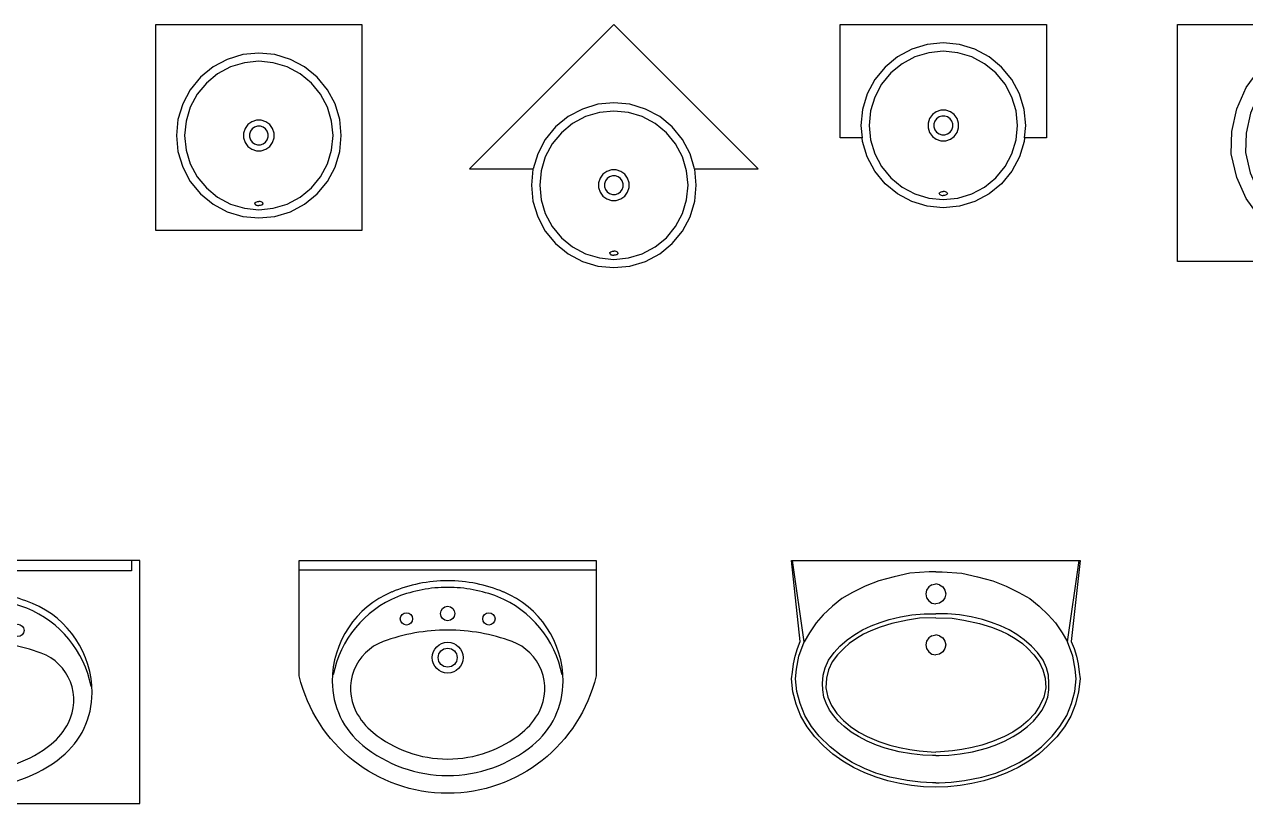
# Model space of a CAD drawing. Header units: millimetres. Extents: x 5135 to 18817, y 4023 to 17584.
# Drawn here: x 9153 to 12115, y 11783 to 13673 of the extents above; entities that cross this region are included whole.
import ezdxf

# ---------------------------------------------------------------- set-up
doc = ezdxf.new("R2010")
doc.units = ezdxf.units.MM
doc.layers.add('cad-block.com', color=250, linetype='Continuous')

# ---------------------------------------------------------------- blocks, each defined once
blk = doc.blocks.new('washbasin 42_top_cad-block.com')
at = {"color": 0}
for p, q in [((-76.5, -84.7), (-111.1, -103.2)), ((-39, -73.3), (-76.5, -84.7)), ((0, -69.4), (-39, -73.3)), ((39, -73.3), (0, -69.4)), ((76.5, -84.7), (39, -73.3)), ((111.1, -103.2), (76.5, -84.7)), ((-111.1, -103.2), (-141.4, -128)), ((-68.9, -103.1), (-100, -119.8)), ((-35.1, -92.9), (-68.9, -103.1)), ((0, -89.4), (-35.1, -92.9)), ((35.1, -92.9), (0, -89.4)), ((68.9, -103.1), (35.1, -92.9)), ((100, -119.8), (68.9, -103.1)), ((141.4, -128), (111.1, -103.2)), ((-141.4, -128), (-166.3, -158.3)), ((-127.3, -142.2), (-149.7, -169.4)), ((-100, -119.8), (-127.3, -142.2)), ((127.3, -142.2), (100, -119.8)), ((149.7, -169.4), (127.3, -142.2)), ((166.3, -158.3), (141.4, -128)), ((-166.3, -158.3), (-184.8, -192.9)), ((-149.7, -169.4), (-166.3, -200.6)), ((166.3, -200.6), (149.7, -169.4)), ((184.8, -192.9), (166.3, -158.3)), ((-184.8, -192.9), (-196.2, -230.4)), ((-166.3, -200.6), (-176.5, -234.3)), ((176.5, -234.3), (166.3, -200.6)), ((196.2, -230.4), (184.8, -192.9)), ((-196.2, -230.4), (-200, -269.4)), ((-176.5, -234.3), (-180, -269.4)), ((-17, -236), (-26.5, -242.9)), ((-5.9, -232.4), (-17, -236)), ((5.9, -232.4), (-5.9, -232.4)), ((17, -236), (5.9, -232.4)), ((26.5, -242.9), (17, -236)), ((180, -269.4), (176.5, -234.3)), ((200, -269.4), (196.2, -230.4)), ((-33.4, -252.4), (-37, -263.6)), ((-37, -263.6), (-37, -275.3)), ((-26.5, -242.9), (-33.4, -252.4)), ((-20.5, -259), (-22.7, -265.8)), ((-22.7, -265.8), (-22.7, -273)), ((-16.3, -253.2), (-20.5, -259)), ((-10.4, -249), (-16.3, -253.2)), ((-3.6, -246.7), (-10.4, -249)), ((3.6, -246.7), (-3.6, -246.7)), ((10.4, -249), (3.6, -246.7)), ((16.3, -253.2), (10.4, -249)), ((20.5, -259), (16.3, -253.2)), ((22.7, -265.8), (20.5, -259)), ((22.7, -273), (22.7, -265.8)), ((33.4, -252.4), (26.5, -242.9)), ((37, -263.6), (33.4, -252.4)), ((37, -275.3), (37, -263.6)), ((-200, -269.4), (-196.2, -308.5)), ((-180, -269.4), (-176.5, -304.6)), ((-37, -275.3), (-33.4, -286.5)), ((-33.4, -286.5), (-26.5, -296)), ((-26.5, -296), (-17, -302.9)), ((-22.7, -273), (-20.5, -279.9)), ((-20.5, -279.9), (-16.3, -285.7)), ((-16.3, -285.7), (-10.4, -289.9)), ((-10.4, -289.9), (-3.6, -292.2)), ((-3.6, -292.2), (3.6, -292.2)), ((3.6, -292.2), (10.4, -289.9)), ((10.4, -289.9), (16.3, -285.7)), ((16.3, -285.7), (20.5, -279.9)), ((17, -302.9), (26.5, -296)), ((20.5, -279.9), (22.7, -273)), ((26.5, -296), (33.4, -286.5)), ((33.4, -286.5), (37, -275.3)), ((176.5, -304.6), (180, -269.4)), ((196.2, -308.5), (200, -269.4)), ((-196.2, -308.5), (-184.8, -346)), ((-176.5, -304.6), (-166.3, -338.3)), ((-17, -302.9), (-5.9, -306.5)), ((-5.9, -306.5), (5.9, -306.5)), ((5.9, -306.5), (17, -302.9)), ((166.3, -338.3), (176.5, -304.6)), ((184.8, -346), (196.2, -308.5)), ((-184.8, -346), (-166.3, -380.6)), ((-166.3, -338.3), (-149.7, -369.4)), ((149.7, -369.4), (166.3, -338.3)), ((166.3, -380.6), (184.8, -346)), ((-166.3, -380.6), (-141.4, -410.9)), ((-149.7, -369.4), (-127.3, -396.7)), ((127.3, -396.7), (149.7, -369.4)), ((141.4, -410.9), (166.3, -380.6)), ((-141.4, -410.9), (-111.1, -435.7)), ((-127.3, -396.7), (-100, -419.1)), ((100, -419.1), (127.3, -396.7)), ((111.1, -435.7), (141.4, -410.9)), ((-111.1, -435.7), (-76.5, -454.2)), ((-100, -419.1), (-68.9, -435.7)), ((-68.9, -435.7), (-35.1, -446)), ((-10, -434.4), (-9.6, -433)), ((-10, -434.4), (-9.6, -435.9)), ((-9.6, -433), (-8.5, -431.8)), ((-9.6, -435.9), (-8.5, -437)), ((-8.5, -431.8), (-7, -430.9)), ((-8.5, -437), (-7, -438)), ((-7, -430.9), (-5.3, -430.2)), ((-7, -438), (-5.3, -438.7)), ((-5.3, -430.2), (-3.1, -429.7)), ((-5.3, -438.7), (-3.1, -439.2)), ((-3.1, -429.7), (0, -429.4)), ((-3.1, -439.2), (0, -439.4)), ((3.1, -429.7), (0, -429.4)), ((3.1, -439.2), (0, -439.4)), ((5.3, -430.2), (3.1, -429.7)), ((5.3, -438.7), (3.1, -439.2)), ((7, -430.9), (5.3, -430.2)), ((7, -438), (5.3, -438.7)), ((8.5, -431.8), (7, -430.9)), ((8.5, -437), (7, -438)), ((9.6, -433), (8.5, -431.8)), ((9.6, -435.9), (8.5, -437)), ((10, -434.4), (9.6, -433)), ((10, -434.4), (9.6, -435.9)), ((35.1, -446), (68.9, -435.7)), ((68.9, -435.7), (100, -419.1)), ((76.5, -454.2), (111.1, -435.7)), ((-76.5, -454.2), (-39, -465.6)), ((-39, -465.6), (0, -469.4)), ((-35.1, -446), (0, -449.4)), ((0, -449.4), (35.1, -446)), ((0, -469.4), (39, -465.6)), ((39, -465.6), (76.5, -454.2))]:
    blk.add_line(p, q, dxfattribs=at)
blk.add_lwpolyline([(-250, 0), (250, 0), (250, -500), (-250, -500), (-250, 0)], close=True, dxfattribs=at)
blk = doc.blocks.new('washbasin 43_top_cad-block.com')
at = {"color": 0}
for p, q in [((-76.5, -205.2), (-111.1, -223.7)), ((-39, -193.8), (-76.5, -205.2)), ((0, -190), (-39, -193.8)), ((39, -193.8), (0, -190)), ((76.5, -205.2), (39, -193.8)), ((111.1, -223.7), (76.5, -205.2)), ((-111.1, -223.7), (-141.4, -248.6)), ((-68.9, -223.7), (-100, -240.3)), ((-35.1, -213.5), (-68.9, -223.7)), ((0, -210), (-35.1, -213.5)), ((35.1, -213.5), (0, -210)), ((68.9, -223.7), (35.1, -213.5)), ((100, -240.3), (68.9, -223.7)), ((141.4, -248.6), (111.1, -223.7)), ((-141.4, -248.6), (-166.3, -278.9)), ((-127.3, -262.7), (-149.7, -290)), ((-100, -240.3), (-127.3, -262.7)), ((127.3, -262.7), (100, -240.3)), ((149.7, -290), (127.3, -262.7)), ((166.3, -278.9), (141.4, -248.6)), ((-166.3, -278.9), (-184.8, -313.5)), ((-149.7, -290), (-166.3, -321.1)), ((166.3, -321.1), (149.7, -290)), ((184.8, -313.5), (166.3, -278.9)), ((-184.8, -313.5), (-195.9, -350)), ((-166.3, -321.1), (-176.5, -354.9)), ((176.5, -354.9), (166.3, -321.1)), ((195.9, -350), (184.8, -313.5)), ((-176.5, -354.9), (-180, -390)), ((-5.9, -353), (-17, -356.6)), ((5.9, -353), (-5.9, -353)), ((17, -356.6), (5.9, -353)), ((180, -390), (176.5, -354.9)), ((-33.4, -373), (-37, -384.1)), ((-37, -384.1), (-37, -395.9)), ((-26.5, -363.5), (-33.4, -373)), ((-17, -356.6), (-26.5, -363.5)), ((-20.5, -379.6), (-22.7, -386.4)), ((-16.3, -373.7), (-20.5, -379.6)), ((-10.4, -369.5), (-16.3, -373.7)), ((-3.6, -367.3), (-10.4, -369.5)), ((3.6, -367.3), (-3.6, -367.3)), ((10.4, -369.5), (3.6, -367.3)), ((16.3, -373.7), (10.4, -369.5)), ((20.5, -379.6), (16.3, -373.7)), ((26.5, -363.5), (17, -356.6)), ((22.7, -386.4), (20.5, -379.6)), ((33.4, -373), (26.5, -363.5)), ((37, -384.1), (33.4, -373)), ((37, -395.9), (37, -384.1)), ((-180, -390), (-176.5, -425.1)), ((-37, -395.9), (-33.4, -407)), ((-33.4, -407), (-26.5, -416.5)), ((-22.7, -386.4), (-22.7, -393.6)), ((-22.7, -393.6), (-20.5, -400.4)), ((-20.5, -400.4), (-16.3, -406.3)), ((-16.3, -406.3), (-10.4, -410.5)), ((-10.4, -410.5), (-3.6, -412.7)), ((-3.6, -412.7), (3.6, -412.7)), ((3.6, -412.7), (10.4, -410.5)), ((10.4, -410.5), (16.3, -406.3)), ((16.3, -406.3), (20.5, -400.4)), ((20.5, -400.4), (22.7, -393.6)), ((22.7, -393.6), (22.7, -386.4)), ((26.5, -416.5), (33.4, -407)), ((33.4, -407), (37, -395.9)), ((176.5, -425.1), (180, -390)), ((-176.5, -425.1), (-166.3, -458.9)), ((-26.5, -416.5), (-17, -423.4)), ((-17, -423.4), (-5.9, -427)), ((-5.9, -427), (5.9, -427)), ((5.9, -427), (17, -423.4)), ((17, -423.4), (26.5, -416.5)), ((166.3, -458.9), (176.5, -425.1)), ((-166.3, -458.9), (-149.7, -490)), ((149.7, -490), (166.3, -458.9)), ((-149.7, -490), (-127.3, -517.3)), ((127.3, -517.3), (149.7, -490)), ((-127.3, -517.3), (-100, -539.7)), ((100, -539.7), (127.3, -517.3)), ((-100, -539.7), (-68.9, -556.3)), ((-68.9, -556.3), (-35.1, -566.5)), ((-10, -555), (-9.6, -553.5)), ((-10, -555), (-9.6, -556.5)), ((-9.6, -553.5), (-8.5, -552.4)), ((-9.6, -556.5), (-8.5, -557.6)), ((-8.5, -552.4), (-7, -551.5)), ((-8.5, -557.6), (-7, -558.5)), ((-7, -551.5), (-5.3, -550.8)), ((-7, -558.5), (-5.3, -559.2)), ((-5.3, -550.8), (-3.1, -550.2)), ((-5.3, -559.2), (-3.1, -559.8)), ((-3.1, -550.2), (0, -550)), ((-3.1, -559.8), (0, -560)), ((3.1, -550.2), (0, -550)), ((3.1, -559.8), (0, -560)), ((5.3, -550.8), (3.1, -550.2)), ((5.3, -559.2), (3.1, -559.8)), ((7, -551.5), (5.3, -550.8)), ((7, -558.5), (5.3, -559.2)), ((8.5, -552.4), (7, -551.5)), ((8.5, -557.6), (7, -558.5)), ((9.6, -553.5), (8.5, -552.4)), ((9.6, -556.5), (8.5, -557.6)), ((10, -555), (9.6, -553.5)), ((10, -555), (9.6, -556.5)), ((35.1, -566.5), (68.9, -556.3)), ((68.9, -556.3), (100, -539.7)), ((-35.1, -566.5), (0, -570)), ((0, -570), (35.1, -566.5))]:
    blk.add_line(p, q, dxfattribs=at)
blk.add_lwpolyline([(195.9, -350), (350, -350), (0, 0), (-350, -350), (-195.9, -350), (-196.2, -351), (-200, -390), (-196.2, -429), (-184.8, -466.5), (-166.3, -501.1), (-141.4, -531.4), (-111.1, -556.3), (-76.5, -574.8), (-39, -586.2), (0, -590), (39, -586.2), (76.5, -574.8), (111.1, -556.3), (141.4, -531.4), (166.3, -501.1), (184.8, -466.5), (196.2, -429), (200, -390), (196.2, -351)], close=True, dxfattribs=at)
blk = doc.blocks.new('washbasin 44_top_cad-block.com')
at = {"color": 0}
for p, q in [((-39, -48.8), (-76.5, -60.2)), ((0, -45), (-39, -48.8)), ((39, -48.8), (0, -45)), ((76.5, -60.2), (39, -48.8)), ((-111.1, -78.7), (-141.4, -103.6)), ((-76.5, -60.2), (-111.1, -78.7)), ((-68.9, -78.7), (-100, -95.3)), ((-35.1, -68.5), (-68.9, -78.7)), ((0, -65), (-35.1, -68.5)), ((35.1, -68.5), (0, -65)), ((68.9, -78.7), (35.1, -68.5)), ((100, -95.3), (68.9, -78.7)), ((111.1, -78.7), (76.5, -60.2)), ((141.4, -103.6), (111.1, -78.7)), ((-141.4, -103.6), (-166.3, -133.9)), ((-127.3, -117.7), (-149.7, -145)), ((-100, -95.3), (-127.3, -117.7)), ((127.3, -117.7), (100, -95.3)), ((149.7, -145), (127.3, -117.7)), ((166.3, -133.9), (141.4, -103.6)), ((-166.3, -133.9), (-184.8, -168.5)), ((-149.7, -145), (-166.3, -176.1)), ((166.3, -176.1), (149.7, -145)), ((184.8, -168.5), (166.3, -133.9)), ((-184.8, -168.5), (-196.2, -206)), ((-166.3, -176.1), (-176.5, -209.9)), ((176.5, -209.9), (166.3, -176.1)), ((196.2, -206), (184.8, -168.5)), ((-196.2, -206), (-200, -245)), ((200, -245), (196.2, -206)), ((-176.5, -209.9), (-180, -245)), ((-33.4, -228), (-37, -239.1)), ((-26.5, -218.5), (-33.4, -228)), ((-17, -211.6), (-26.5, -218.5)), ((-20.5, -234.6), (-22.7, -241.4)), ((-16.3, -228.7), (-20.5, -234.6)), ((-5.9, -208), (-17, -211.6)), ((-10.4, -224.5), (-16.3, -228.7)), ((-3.6, -222.3), (-10.4, -224.5)), ((5.9, -208), (-5.9, -208)), ((3.6, -222.3), (-3.6, -222.3)), ((10.4, -224.5), (3.6, -222.3)), ((17, -211.6), (5.9, -208)), ((16.3, -228.7), (10.4, -224.5)), ((20.5, -234.6), (16.3, -228.7)), ((26.5, -218.5), (17, -211.6)), ((22.7, -241.4), (20.5, -234.6)), ((33.4, -228), (26.5, -218.5)), ((37, -239.1), (33.4, -228)), ((180, -245), (176.5, -209.9)), ((-200, -245), (-197, -275)), ((-180, -245), (-176.5, -280.1)), ((-37, -239.1), (-37, -250.9)), ((-37, -250.9), (-33.4, -262)), ((-33.4, -262), (-26.5, -271.5)), ((-22.7, -241.4), (-22.7, -248.6)), ((-22.7, -248.6), (-20.5, -255.4)), ((-20.5, -255.4), (-16.3, -261.3)), ((-16.3, -261.3), (-10.4, -265.5)), ((-10.4, -265.5), (-3.6, -267.7)), ((3.6, -267.7), (10.4, -265.5)), ((10.4, -265.5), (16.3, -261.3)), ((16.3, -261.3), (20.5, -255.4)), ((20.5, -255.4), (22.7, -248.6)), ((22.7, -248.6), (22.7, -241.4)), ((26.5, -271.5), (33.4, -262)), ((33.4, -262), (37, -250.9)), ((37, -250.9), (37, -239.1)), ((176.5, -280.1), (180, -245)), ((197, -275), (200, -245)), ((-176.5, -280.1), (-166.3, -313.9)), ((-26.5, -271.5), (-17, -278.4)), ((-17, -278.4), (-5.9, -282)), ((-5.9, -282), (5.9, -282)), ((-3.6, -267.7), (3.6, -267.7)), ((5.9, -282), (17, -278.4)), ((17, -278.4), (26.5, -271.5)), ((166.3, -313.9), (176.5, -280.1)), ((-166.3, -313.9), (-149.7, -345)), ((149.7, -345), (166.3, -313.9)), ((-149.7, -345), (-127.3, -372.3)), ((127.3, -372.3), (149.7, -345)), ((-127.3, -372.3), (-100, -394.7)), ((100, -394.7), (127.3, -372.3)), ((-100, -394.7), (-68.9, -411.3)), ((-68.9, -411.3), (-35.1, -421.5)), ((-10, -410), (-9.6, -408.5)), ((-10, -410), (-9.6, -411.5)), ((-9.6, -408.5), (-8.5, -407.4)), ((-9.6, -411.5), (-8.5, -412.6)), ((-8.5, -407.4), (-7, -406.5)), ((-8.5, -412.6), (-7, -413.5)), ((-7, -406.5), (-5.3, -405.8)), ((-7, -413.5), (-5.3, -414.2)), ((-5.3, -405.8), (-3.1, -405.2)), ((-5.3, -414.2), (-3.1, -414.8)), ((-3.1, -405.2), (0, -405)), ((3.1, -405.2), (0, -405)), ((5.3, -405.8), (3.1, -405.2)), ((5.3, -414.2), (3.1, -414.8)), ((7, -406.5), (5.3, -405.8)), ((7, -413.5), (5.3, -414.2)), ((8.5, -407.4), (7, -406.5)), ((8.5, -412.6), (7, -413.5)), ((9.6, -408.5), (8.5, -407.4)), ((9.6, -411.5), (8.5, -412.6)), ((10, -410), (9.6, -408.5)), ((10, -410), (9.6, -411.5)), ((35.1, -421.5), (68.9, -411.3)), ((68.9, -411.3), (100, -394.7)), ((-35.1, -421.5), (0, -425)), ((-3.1, -414.8), (0, -415)), ((3.1, -414.8), (0, -415)), ((0, -425), (35.1, -421.5))]:
    blk.add_line(p, q, dxfattribs=at)
blk.add_lwpolyline([(-197, -275), (-250, -275), (-250, 0), (-250, 0), (250, 0), (250, -275), (197, -275), (196.2, -284), (184.8, -321.5), (166.3, -356.1), (141.4, -386.4), (111.1, -411.3), (76.5, -429.8), (39, -441.2), (0, -445), (-39, -441.2), (-76.5, -429.8), (-111.1, -411.3), (-141.4, -386.4), (-166.3, -356.1), (-184.8, -321.5), (-196.2, -284)], close=True, dxfattribs=at)
blk = doc.blocks.new('washbasin 45_top_cad-block.com')
at = {"color": 0}
for p, q in [((-106.2, -32.6), (-107.2, -20.4)), ((-104.7, -17.7), (0, -17.7)), ((-93.5, -17.7), (-93.2, -33.2)), ((0, -17.7), (104.7, -17.7)), ((93.5, -17.7), (93.2, -33.2)), ((107.2, -20.4), (106.2, -32.6)), ((-158.5, -69.6), (-112.1, -42.8)), ((-112.1, -42.8), (-106.9, -37.3)), ((-106.9, -37.3), (-106.2, -32.6)), ((-93.2, -33.2), (-91.6, -53.9)), ((-91.6, -53.9), (-89, -72)), ((91.6, -53.9), (89, -72)), ((93.2, -33.2), (91.6, -53.9)), ((106.2, -32.6), (106.9, -37.3)), ((106.9, -37.3), (112.1, -42.8)), ((112.1, -42.8), (158.5, -69.6)), ((-200.4, -107.3), (-158.5, -69.6)), ((-94.9, -72.7, 0), (-138.1, -97.7, 0)), ((-90.6, -93.5), (-90.6, -85.7)), ((-89, -72), (-85.4, -89.9)), ((89, -72), (85.4, -89.9)), ((90.6, -93.5), (90.6, -85.7)), ((94.9, -72.7, 0), (138.1, -97.7, 0)), ((158.5, -69.6), (200.4, -107.3)), ((-233.5, -152.9), (-200.4, -107.3)), ((-138.1, -97.7, 0), (-174.6, -130.5, 0)), ((-91.6, -118.8), (-90.6, -93.5)), ((-85.4, -89.9), (-80.7, -106.9)), ((-80.7, -106.9), (-76.7, -118.7)), ((80.7, -106.9), (76.7, -118.7)), ((85.4, -89.9), (80.7, -106.9)), ((91.6, -118.8), (90.6, -93.5)), ((138.1, -97.7, 0), (174.6, -130.5, 0)), ((200.4, -107.3), (233.5, -152.9)), ((-174.6, -130.5, 0), (-203.4, -170.2, 0)), ((-91.6, -133.4), (-91.6, -118.8)), ((-87.7, -146.1), (-91.6, -133.4)), ((-83.8, -159.7), (-87.7, -146.1)), ((-76.7, -118.7), (-69.6, -135.6)), ((-69.6, -135.6), (-64.4, -145.7)), ((-64.4, -145.7), (-56.9, -157.8)), ((-21.5, -147.6), (-26.4, -155.6)), ((-15.6, -142.3), (-21.5, -147.6)), ((-7.6, -138.5), (-15.6, -142.3)), ((0, -137.6), (-7.6, -138.5)), ((-7.3, -150.7), (-4.1, -147.6)), ((-4.1, -147.6), (0, -147.6)), ((0, -137.6), (7.6, -138.5)), ((4.1, -147.6), (0, -147.6)), ((7.3, -150.7), (4.1, -147.6)), ((7.6, -138.5), (15.6, -142.3)), ((15.6, -142.3), (21.5, -147.6)), ((21.5, -147.6), (26.4, -155.6)), ((64.4, -145.7), (56.9, -157.8)), ((69.6, -135.6), (64.4, -145.7)), ((76.7, -118.7), (69.6, -135.6)), ((83.8, -159.7), (87.7, -146.1)), ((87.7, -146.1), (91.6, -133.4)), ((91.6, -133.4), (91.6, -118.8)), ((174.6, -130.5, 0), (203.4, -170.2, 0)), ((-256.4, -204.4), (-233.5, -152.9)), ((-203.4, -170.2, 0), (-223.4, -215.1, 0)), ((-79.9, -170.4), (-83.8, -159.7)), ((-73.1, -183.1), (-79.9, -170.4)), ((-56.9, -157.8), (-51, -165.7)), ((-51, -165.7), (-43.9, -173.6)), ((-43.9, -173.6), (-36.9, -179.9)), ((-26.4, -155.6), (-26.4, -161.1)), ((-26.4, -161.1), (-22.6, -168.1)), ((-22.6, -168.1), (-16.7, -173)), ((-16.7, -173), (-6.5, -175.8)), ((-9.3, -157), (-7.3, -154.5)), ((-8.7, -159.7), (-9.3, -157)), ((-9.3, -190), (-5.9, -173)), ((-3.1, -161.8), (-8.7, -159.7)), ((-7.3, -154.5), (-7.3, -150.7)), ((-7.3, -154.5), (-2.7, -151.4)), ((-5.9, -173), (-2.7, -172.3)), ((-3.1, -161.8), (0, -161.8)), ((-3.1, -172.4), (-3.1, -161.8)), ((-2.7, -151.4), (0, -151.4)), ((-2.7, -172.3), (0, -172.3)), ((2.7, -151.4), (0, -151.4)), ((3.1, -161.8), (0, -161.8)), ((2.7, -172.3), (0, -172.3)), ((7.3, -154.5), (2.7, -151.4)), ((5.9, -173), (2.7, -172.3)), ((3.1, -161.8), (8.7, -159.7)), ((3.1, -172.4), (3.1, -161.8)), ((9.3, -190), (5.9, -173)), ((16.7, -173), (6.5, -175.8)), ((7.3, -154.5), (7.3, -150.7)), ((9.3, -157), (7.3, -154.5)), ((8.7, -159.7), (9.3, -157)), ((22.6, -168.1), (16.7, -173)), ((26.4, -161.1), (22.6, -168.1)), ((26.4, -155.6), (26.4, -161.1)), ((43.9, -173.6), (36.9, -179.9)), ((51, -165.7), (43.9, -173.6)), ((56.9, -157.8), (51, -165.7)), ((73.1, -183.1), (79.9, -170.4)), ((79.9, -170.4), (83.8, -159.7)), ((203.4, -170.2, 0), (223.4, -215.1, 0)), ((233.5, -152.9), (256.4, -204.4)), ((-268.1, -259.5), (-256.4, -204.4)), ((-68.2, -191.8), (-73.1, -183.1)), ((-58.5, -202.5), (-68.2, -191.8)), ((-49.8, -210.3), (-58.5, -202.5)), ((-36.9, -179.9), (-27.7, -186.3)), ((-27.7, -186.3), (-13.1, -192.4)), ((-9.3, -190), (-17, -241.9)), ((-13.1, -192.4), (-9.8, -193.1)), ((9.3, -190), (17, -241.9)), ((13.1, -192.4), (9.8, -193.1)), ((27.7, -186.3), (13.1, -192.4)), ((36.9, -179.9), (27.7, -186.3)), ((49.8, -210.3), (58.5, -202.5)), ((58.5, -202.5), (68.2, -191.8)), ((68.2, -191.8), (73.1, -183.1)), ((256.4, -204.4), (268.1, -259.5)), ((-223.4, -215.1, 0), (-233.7, -263.7, 0)), ((-39.1, -218.1), (-49.8, -210.3)), ((-26.4, -223.9), (-39.1, -218.1)), ((-14.9, -227.5), (-26.4, -223.9)), ((14.9, -227.5), (26.4, -223.9)), ((26.4, -223.9), (39.1, -218.1)), ((39.1, -218.1), (49.8, -210.3)), ((223.4, -215.1, 0), (233.7, -263.7, 0)), ((-270, -314), (-268.1, -259.5)), ((-233.7, -263.7, 0), (-235.4, -310.5, 0)), ((-23.8, -255.2, 0), (-36.8, -271.4, 0)), ((-4.3, -247.6, 0), (-23.8, -255.2, 0)), ((-17, -241.9), (-9.3, -245)), ((-9.3, -245), (0, -246.1)), ((0, -248.3, 0), (-4.3, -247.6, 0)), ((9.3, -245), (0, -246.1)), ((0, -248.3, 0), (4.3, -247.6, 0)), ((4.3, -247.6, 0), (23.8, -255.2, 0)), ((17, -241.9), (9.3, -245)), ((23.8, -255.2, 0), (36.8, -271.4, 0)), ((233.7, -263.7, 0), (235.4, -310.5, 0)), ((268.1, -259.5), (270, -314)), ((-36.8, -271.4, 0), (-40.1, -292, 0)), ((-40.1, -292, 0), (-32.5, -311.4, 0)), ((40.1, -292, 0), (32.5, -311.4, 0)), ((36.8, -271.4, 0), (40.1, -292, 0)), ((-256.4, -371), (-270, -314)), ((-235.4, -310.5, 0), (-223.6, -359.9, 0)), ((-32.5, -311.4, 0), (-16.3, -324.5, 0)), ((-16.3, -324.5, 0), (0, -327.1, 0)), ((16.3, -324.5, 0), (0, -327.1, 0)), ((32.5, -311.4, 0), (16.3, -324.5, 0)), ((235.4, -310.5, 0), (223.6, -359.9, 0)), ((270, -314), (256.4, -371)), ((-233.5, -422.5), (-256.4, -371)), ((-223.6, -359.9, 0), (-203.4, -405.1, 0)), ((223.6, -359.9, 0), (203.4, -405.1, 0)), ((256.4, -371), (233.5, -422.5)), ((-203.4, -405.1, 0), (-174.6, -444.9, 0)), ((203.4, -405.1, 0), (174.6, -444.9, 0)), ((-200.4, -468.1), (-233.5, -422.5)), ((233.5, -422.5), (200.4, -468.1)), ((-158.5, -505.8), (-200.4, -468.1)), ((-174.6, -444.9, 0), (-138.1, -477.7, 0)), ((174.6, -444.9, 0), (138.1, -477.7, 0)), ((200.4, -468.1), (158.5, -505.8)), ((-138.1, -477.7, 0), (-95.5, -502.3, 0)), ((-95.5, -502.3, 0), (-48.8, -517.5, 0)), ((95.5, -502.3, 0), (48.8, -517.5, 0)), ((138.1, -477.7, 0), (95.5, -502.3, 0)), ((-109.7, -534), (-158.5, -505.8)), ((-48.8, -517.5, 0), (0, -522.6, 0)), ((48.8, -517.5, 0), (0, -522.6, 0)), ((158.5, -505.8), (109.7, -534)), ((-56.1, -551.4), (-109.7, -534)), ((0, -557.3), (-56.1, -551.4)), ((56.1, -551.4), (0, -557.3)), ((109.7, -534), (56.1, -551.4))]:
    blk.add_line(p, q, dxfattribs=at)
blk.add_lwpolyline([(-400, 0), (400, 0), (400, -575), (-400, -575), (-400, 0)], close=True, dxfattribs=at)
for centre, start, end in [((-104.7, -20.2), 90, 184.6616), ((104.7, -20.2), 355.3384, 90)]:
    blk.add_arc(centre, 2.5, start, end, dxfattribs=at)
blk = doc.blocks.new('washbasin 53_top_cad-block.com')
at = {"color": 0}
for p, q in [((-683.9, 0), (-683.9, -25.6)), ((680, 0), (680, -25.6)), ((680, -25.6), (-683.9, -25.6))]:
    blk.add_line(p, q, dxfattribs=at)
blk.add_lwpolyline([(-700, 0), (-700, -590), (700, -590), (700, 0)], close=True, dxfattribs=at)
for centre, radius in [((-295.4, -156.9), 17.5), ((304.6, -156.9), 17.5), ((-395.4, -169.9), 15), ((-195.4, -169.9), 15), ((204.6, -169.9), 15), ((404.6, -169.9), 15), ((-295.4, -263.9), 37.5), ((304.6, -263.9), 37.5), ((-295.4, -263.9), 23), ((304.6, -263.9), 23)]:
    blk.add_circle(centre, radius, dxfattribs=at)
for centre, radius, start, end in [((-295.4, -428.9), 351.5, 90, 112.7144), ((-295.4, -428.9), 351.5, 67.2856, 90), ((304.6, -428.9), 351.5, 90, 112.7144), ((304.6, -428.9), 351.5, 67.2856, 90), ((-340.4, -321.4), 235, 112.7144, 180), ((-319.7, -355), 258, 112.1793, 169.0033), ((-295.4, -428.9), 335.5, 90, 111.2533), ((-295.4, -428.9), 335.5, 68.7467, 90), ((-271.2, -355), 258, 10.9967, 67.8207), ((-250.4, -321.4), 235, 0, 67.2856), ((259.6, -321.4), 235, 112.7144, 180), ((280.3, -355), 258, 112.1793, 169.0033), ((304.6, -428.9), 335.5, 90, 111.2533), ((304.6, -428.9), 335.5, 68.7467, 90), ((328.8, -355), 258, 10.9967, 67.8207), ((349.6, -321.4), 235, 0, 67.2856), ((-295.4, -646.9), 450, 90, 110.3585), ((-295.4, -646.9), 450, 69.6415, 90), ((304.6, -646.9), 450, 90, 110.3585), ((304.6, -646.9), 450, 69.6415, 90), ((-409.7, -338.9), 121.5, 110.3585, 207.069), ((-181.1, -338.9), 121.5, 332.931, 69.6415), ((190.3, -338.9), 121.5, 110.3585, 207.069), ((418.9, -338.9), 121.5, 332.931, 69.6415), ((-375.4, -321.4), 200, 180, 230.9171), ((-215.4, -321.4), 200, 309.0829, 0), ((224.6, -321.4), 200, 180, 230.9171), ((384.6, -321.4), 200, 309.0829, 0), ((-375.4, -321.4), 160, 207.069, 230.9171), ((-215.4, -321.4), 160, 309.0829, 332.931), ((224.6, -321.4), 160, 207.069, 230.9171), ((384.6, -321.4), 160, 309.0829, 332.931), ((-295.4, -222.9), 286.9, 230.9171, 270), ((-295.4, -222.9), 286.9, 270, 309.0829), ((304.6, -222.9), 286.9, 230.9171, 270), ((304.6, -222.9), 286.9, 270, 309.0829), ((-295.4, -222.9), 326.9, 230.9171, 270), ((-295.4, -222.9), 326.9, 270, 309.0829), ((304.6, -222.9), 326.9, 230.9171, 270), ((304.6, -222.9), 326.9, 270, 309.0829)]:
    blk.add_arc(centre, radius, start, end, dxfattribs=at)
blk = doc.blocks.new('washbasin 54_top_cad-block.com')
at = {"color": 0}
blk.add_line((-360, -23.3), (360, -23.3), dxfattribs=at)
blk.add_lwpolyline([(-360, 0), (360, 0), (360, -280.4, -0.347561), (0, -565, -0.347561), (-360, -280.4)], format="xyb", close=True, dxfattribs=at)
for centre, radius in [((0, -129), 17.5), ((-100, -142), 15), ((100, -142), 15), ((0, -236), 37.5), ((0, -236), 23)]:
    blk.add_circle(centre, radius, dxfattribs=at)
for centre, radius, start, end in [((0, -401), 351.5, 90, 112.7144), ((0, -401), 351.5, 67.2856, 90), ((-45, -293.5), 235, 112.7144, 180), ((-24.3, -327.2), 258, 112.1793, 169.0033), ((0, -401), 335.5, 90, 111.2533), ((0, -401), 335.5, 68.7467, 90), ((24.3, -327.2), 258, 10.9967, 67.8207), ((45, -293.5), 235, 0, 67.2856), ((0, -619), 450, 90, 110.3585), ((0, -619), 450, 69.6415, 90), ((-114.3, -311), 121.5, 110.3585, 207.069), ((114.3, -311), 121.5, 332.931, 69.6415), ((-80, -293.5), 200, 180, 230.9171), ((80, -293.5), 200, 309.0829, 0), ((-80, -293.5), 160, 207.069, 230.9171), ((80, -293.5), 160, 309.0829, 332.931), ((0, -195), 286.9, 230.9171, 270), ((0, -195), 286.9, 270, 309.0829), ((0, -195), 326.9, 230.9171, 270), ((0, -195), 326.9, 270, 309.0829)]:
    blk.add_arc(centre, radius, start, end, dxfattribs=at)
blk = doc.blocks.new('washbasin 55_top_cad-block.com')
at = {"color": 0}
for p, q in [((-319.5, -198), (-347.5, 0)), ((319.5, -198), (347.5, 0)), ((-15.8, -27.9), (-62.8, -31.2)), ((0, -27.9), (-15.8, -27.9)), ((0, -27.9), (15.8, -27.9)), ((15.8, -27.9), (62.8, -31.2)), ((-138.3, -49.8), (-171.1, -62.9)), ((-101.1, -39.9), (-138.3, -49.8)), ((-62.8, -31.2), (-101.1, -39.9)), ((-9.2, -59), (-17, -64.2)), ((-9.2, -59), (0, -57.2)), ((9.2, -59), (0, -57.2)), ((9.2, -59), (17, -64.2)), ((62.8, -31.2), (101.1, -39.9)), ((101.1, -39.9), (138.3, -49.8)), ((138.3, -49.8), (171.1, -62.9)), ((-201.7, -78.3), (-228, -92.5)), ((-171.1, -62.9), (-201.7, -78.3)), ((-22.2, -72), (-24.1, -81.3)), ((-24.1, -81.3), (-22.2, -90.5)), ((-17, -64.2), (-22.2, -72)), ((17, -64.2), (22.2, -72)), ((22.2, -72), (24.1, -81.3)), ((24.1, -81.3), (22.2, -90.5)), ((171.1, -62.9), (201.7, -78.3)), ((201.7, -78.3), (228, -92.5)), ((-250.9, -111.1), (-272.8, -131.9)), ((-228, -92.5), (-250.9, -111.1)), ((-22.2, -90.5), (-17, -98.3)), ((-17, -98.3), (-9.2, -103.5)), ((-9.2, -103.5), (0, -105.3)), ((9.2, -103.5), (0, -105.3)), ((17, -98.3), (9.2, -103.5)), ((22.2, -90.5), (17, -98.3)), ((228, -92.5), (250.9, -111.1)), ((250.9, -111.1), (272.8, -131.9)), ((-272.8, -131.9), (-290.3, -151.6)), ((-135.2, -150.5), (-113.3, -143.4)), ((-113.3, -143.4), (-85.5, -136.6)), ((-68.3, -145.2), (-106.4, -153)), ((-85.5, -136.6), (-57.7, -132.4)), ((-39.9, -140.6), (-68.3, -145.2)), ((-57.7, -132.4), (-28.2, -129.4)), ((0, -139.1), (-39.9, -140.6)), ((-28.2, -129.4), (0, -129.4)), ((28.2, -129.4), (0, -129.4)), ((0, -139.1), (39.9, -140.6)), ((57.7, -132.4), (28.2, -129.4)), ((39.9, -140.6), (68.3, -145.2)), ((85.5, -136.6), (57.7, -132.4)), ((68.3, -145.2), (106.4, -153)), ((113.3, -143.4), (85.5, -136.6)), ((135.2, -150.5), (113.3, -143.4)), ((272.8, -131.9), (290.3, -151.6)), ((-306.7, -175.7), (-319.5, -198)), ((-290.3, -151.6), (-306.7, -175.7)), ((-196.7, -180), (-177.7, -168.7)), ((-177.7, -168.7), (-156.7, -158.5)), ((-157.7, -170.7), (-175.1, -178.8)), ((-134.8, -161.8), (-157.7, -170.7)), ((-156.7, -158.5), (-135.2, -150.5)), ((-106.4, -153), (-134.8, -161.8)), ((106.4, -153), (134.8, -161.8)), ((134.8, -161.8), (157.7, -170.7)), ((156.7, -158.5), (135.2, -150.5)), ((177.7, -168.7), (156.7, -158.5)), ((157.7, -170.7), (175.1, -178.8)), ((196.7, -180), (177.7, -168.7)), ((290.3, -151.6), (306.7, -175.7)), ((306.7, -175.7), (319.5, -198)), ((-332.2, -232), (-319.5, -198)), ((-232.5, -207.9), (-214.8, -192.7)), ((-210.5, -202), (-222.2, -212.9)), ((-214.8, -192.7), (-196.7, -180)), ((-192.3, -189.2), (-210.5, -202)), ((-175.1, -178.8), (-192.3, -189.2)), ((-22.2, -195.8), (-24.1, -205)), ((-24.1, -205), (-22.2, -214.2)), ((-17, -188), (-22.2, -195.8)), ((-9.2, -182.8), (-17, -188)), ((-9.2, -182.8), (0, -180.9)), ((9.2, -182.8), (0, -180.9)), ((9.2, -182.8), (17, -188)), ((17, -188), (22.2, -195.8)), ((22.2, -195.8), (24.1, -205)), ((24.1, -205), (22.2, -214.2)), ((175.1, -178.8), (192.3, -189.2)), ((192.3, -189.2), (210.5, -202)), ((214.8, -192.7), (196.7, -180)), ((210.5, -202), (222.2, -212.9)), ((232.5, -207.9), (214.8, -192.7)), ((332.2, -232), (319.5, -198)), ((-338.2, -264), (-332.2, -232)), ((-260.3, -242), (-246.8, -223.9)), ((-238.2, -229.1), (-251, -246.4)), ((-246.8, -223.9), (-232.5, -207.9)), ((-222.2, -212.9), (-238.2, -229.1)), ((-22.2, -214.2), (-17, -222)), ((-17, -222), (-9.2, -227.2)), ((-9.2, -227.2), (0, -229.1)), ((9.2, -227.2), (0, -229.1)), ((17, -222), (9.2, -227.2)), ((22.2, -214.2), (17, -222)), ((222.2, -212.9), (238.2, -229.1)), ((246.8, -223.9), (232.5, -207.9)), ((238.2, -229.1), (251, -246.4)), ((260.3, -242), (246.8, -223.9)), ((338.2, -264), (332.2, -232)), ((-340.2, -287.6), (-338.2, -264)), ((-273.3, -278.7), (-268.7, -261)), ((-268.7, -261), (-260.3, -242)), ((-260, -265.4), (-265.3, -285.9)), ((-251, -246.4), (-260, -265.4)), ((251, -246.4), (260, -265.4)), ((260, -265.4), (265.3, -285.9)), ((268.7, -261), (260.3, -242)), ((273.3, -278.7), (268.7, -261)), ((340.2, -287.6), (338.2, -264)), ((-337.2, -318.2), (-340.2, -287.6)), ((-274.6, -298.6), (-273.3, -278.7)), ((-265.3, -285.9), (-266.7, -308.9)), ((265.3, -285.9), (266.7, -308.9)), ((274.6, -298.6), (273.3, -278.7)), ((337.2, -318.2), (340.2, -287.6)), ((-329.2, -347.2), (-337.2, -318.2)), ((-274.2, -314.2), (-274.6, -298.6)), ((-271.7, -331.9), (-274.2, -314.2)), ((-266.7, -308.9), (-262.1, -332.1)), ((266.7, -308.9), (262.1, -332.1)), ((271.7, -331.9), (274.2, -314.2)), ((274.2, -314.2), (274.6, -298.6)), ((329.2, -347.2), (337.2, -318.2)), ((-317.7, -376.3), (-329.2, -347.2)), ((-266.2, -346.6), (-271.7, -331.9)), ((-257.8, -363.5), (-266.2, -346.6)), ((-262.1, -332.1), (-252.6, -352.3)), ((-252.6, -352.3), (-240, -371.6)), ((252.6, -352.3), (240, -371.6)), ((262.1, -332.1), (252.6, -352.3)), ((257.8, -363.5), (266.2, -346.6)), ((266.2, -346.6), (271.7, -331.9)), ((317.7, -376.3), (329.2, -347.2)), ((-301.2, -402.9), (-317.7, -376.3)), ((-247.6, -377), (-257.8, -363.5)), ((-236.7, -389.7), (-247.6, -377)), ((-240, -371.6), (-223.8, -388.1)), ((240, -371.6), (223.8, -388.1)), ((236.7, -389.7), (247.6, -377)), ((247.6, -377), (257.8, -363.5)), ((301.2, -402.9), (317.7, -376.3)), ((-282.7, -426.4), (-301.2, -402.9)), ((-222.4, -403.2), (-236.7, -389.7)), ((-223.8, -388.1), (-207, -403.1)), ((-205.1, -416.6), (-222.4, -403.2)), ((-207, -403.1), (-186.8, -416.4)), ((207, -403.1), (186.8, -416.4)), ((205.1, -416.6), (222.4, -403.2)), ((223.8, -388.1), (207, -403.1)), ((222.4, -403.2), (236.7, -389.7)), ((282.7, -426.4), (301.2, -402.9)), ((-256.1, -452.5), (-282.7, -426.4)), ((-187.8, -427.6), (-205.1, -416.6)), ((-166.8, -438.2), (-187.8, -427.6)), ((-186.8, -416.4), (-166.3, -427.4)), ((-144, -447.9), (-166.8, -438.2)), ((-166.3, -427.4), (-137.8, -439.7)), ((-137.8, -439.7), (-111.5, -448.3)), ((137.8, -439.7), (111.5, -448.3)), ((166.3, -427.4), (137.8, -439.7)), ((144, -447.9), (166.8, -438.2)), ((186.8, -416.4), (166.3, -427.4)), ((166.8, -438.2), (187.8, -427.6)), ((187.8, -427.6), (205.1, -416.6)), ((256.1, -452.5), (282.7, -426.4)), ((-229.6, -473.5), (-256.1, -452.5)), ((-202.6, -490.1), (-229.6, -473.5)), ((-123, -455.5), (-144, -447.9)), ((-88.9, -464.3), (-123, -455.5)), ((-111.5, -448.3), (-88.3, -454.2)), ((-59, -469.4), (-88.9, -464.3)), ((-88.3, -454.2), (-63.3, -458.4)), ((-63.3, -458.4), (-40.5, -461.8)), ((-31.6, -472.3), (-59, -469.4)), ((-40.5, -461.8), (-11.3, -464.4)), ((-8, -473.2), (-31.6, -472.3)), ((-11.3, -464.4), (0, -464.9)), ((0, -473.2), (-8, -473.2)), ((11.3, -464.4), (0, -464.9)), ((0, -473.2), (8, -473.2)), ((8, -473.2), (31.6, -472.3)), ((40.5, -461.8), (11.3, -464.4)), ((31.6, -472.3), (59, -469.4)), ((63.3, -458.4), (40.5, -461.8)), ((59, -469.4), (88.9, -464.3)), ((88.3, -454.2), (63.3, -458.4)), ((111.5, -448.3), (88.3, -454.2)), ((88.9, -464.3), (123, -455.5)), ((123, -455.5), (144, -447.9)), ((202.6, -490.1), (229.6, -473.5)), ((229.6, -473.5), (256.1, -452.5)), ((-172.6, -505.2), (-202.6, -490.1)), ((172.6, -505.2), (202.6, -490.1)), ((-145.5, -516.3), (-172.6, -505.2)), ((-111.5, -525.8), (-145.5, -516.3)), ((-69.4, -534.3), (-111.5, -525.8)), ((69.4, -534.3), (111.5, -525.8)), ((111.5, -525.8), (145.5, -516.3)), ((145.5, -516.3), (172.6, -505.2)), ((-37.4, -538.3), (-69.4, -534.3)), ((-7.9, -539.8), (-37.4, -538.3)), ((0, -539.8), (-7.9, -539.8)), ((0, -539.8), (7.9, -539.8)), ((7.9, -539.8), (37.4, -538.3)), ((37.4, -538.3), (69.4, -534.3))]:
    blk.add_line(p, q, dxfattribs=at)
blk.add_lwpolyline([(250, -470.1), (225.8, -487.3), (199.5, -502.6), (172.3, -515.7), (144.6, -526), (116.6, -534.6), (87.3, -541.4), (58.9, -546), (29.6, -549.2), (0, -550), (-29.6, -549.2), (-58.9, -546), (-87.3, -541.4), (-116.6, -534.6), (-144.6, -526), (-172.3, -515.7), (-199.5, -502.6), (-225.8, -487.3), (-250, -470.1), (-272.2, -450), (-293.3, -428.3), (-311.9, -404.2), (-327.3, -378.2), (-339, -348.7), (-346.6, -319.1), (-350, -287.5), (-347.9, -270.9), (-345.2, -250.6), (-341.2, -232.1), (-335.3, -214.1), (-328.6, -197), (-350, 0), (0, 0), (350, 0), (328.6, -197), (335.3, -214.1), (341.2, -232.1), (345.2, -250.6), (347.9, -270.9), (350, -287.5), (346.6, -319.1), (339, -348.7), (327.3, -378.2), (311.9, -404.2), (293.3, -428.3), (272.2, -450)], close=True, dxfattribs=at)

msp = doc.modelspace()

# ---------------------------------------------------------------- block references
at = {"layer": 'cad-block.com'}
for name, p in [('washbasin 42_top_cad-block.com', (9721.4, 13672.6)), ('washbasin 43_top_cad-block.com', (10582.6, 13672.6)), ('washbasin 44_top_cad-block.com', (11381.8, 13672.6)), ('washbasin 45_top_cad-block.com', (12350.1, 13672.6)), ('washbasin 53_top_cad-block.com', (8732.3, 12372.6)), ('washbasin 54_top_cad-block.com', (10179.4, 12372.6)), ('washbasin 55_top_cad-block.com', (11363.5, 12372.6))]:
    msp.add_blockref(name, p, dxfattribs=at)

doc.saveas('drawing.dxf')
